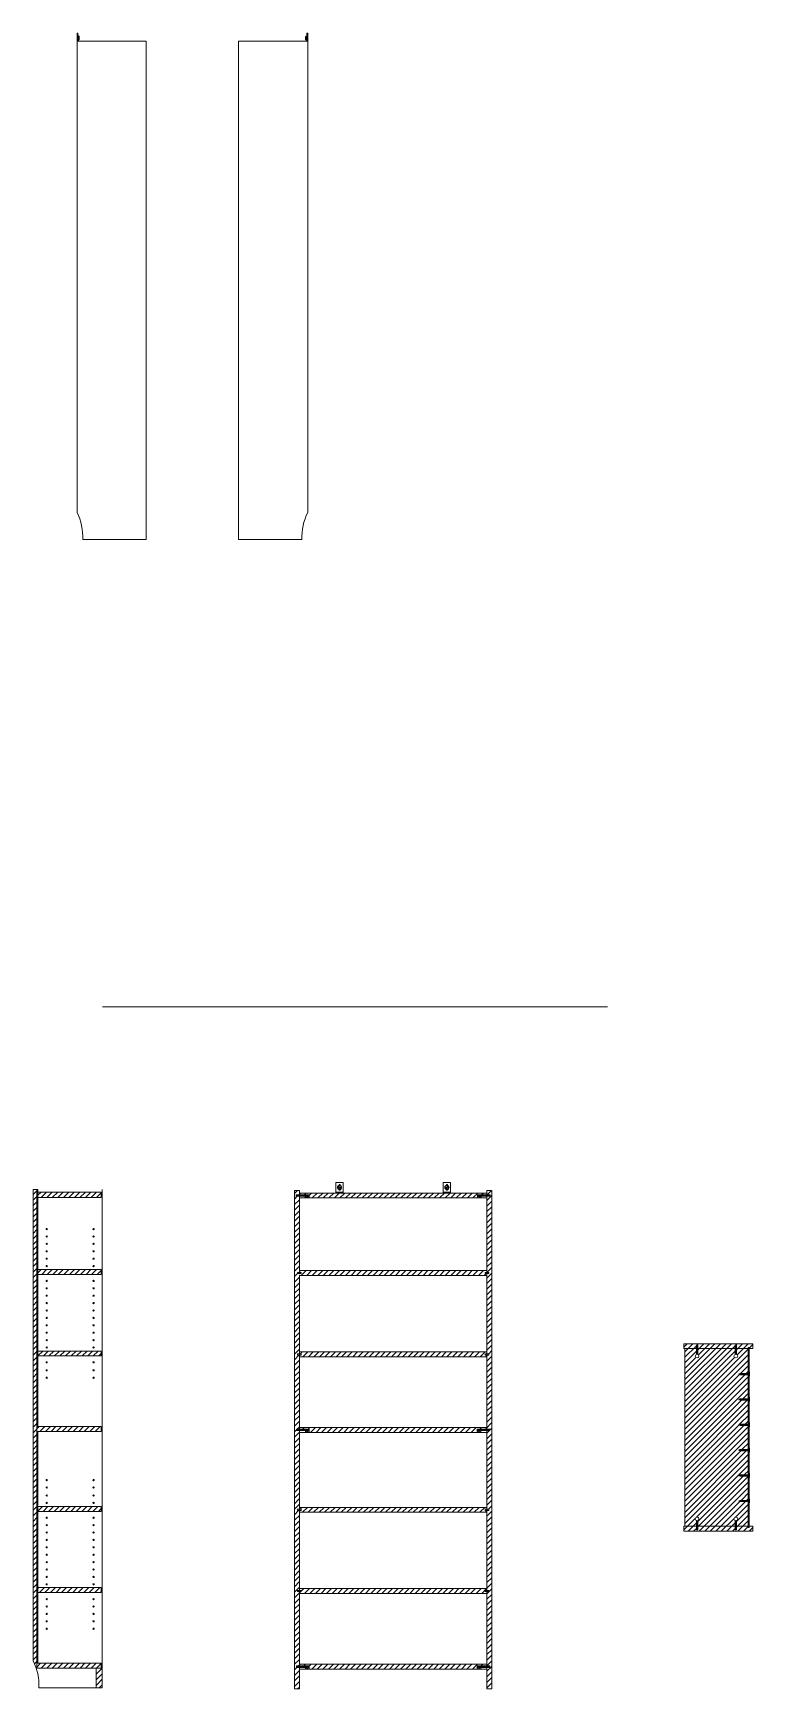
# Model space of a CAD drawing. Header units: millimetres. Extents: x -1154 to 1944, y 268 to 1518.
# Drawn here: x 472 to 764, y 840 to 1511 of the extents above; entities that cross this region are included whole.
import ezdxf

# ---------------------------------------------------------------- set-up
doc = ezdxf.new("R2010")
doc.units = ezdxf.units.MM
doc.header["$LTSCALE"] = 100
doc.linetypes.add('CONTINUA', pattern=[0])
doc.layers.add('A-FURN', color=8, linetype='Continuous', lineweight=18)

msp = doc.modelspace()

# ---------------------------------------------------------------- hatches: boundary and pattern name
at = {"layer": 'A-FURN', "linetype": 'CONTINUA', "ltscale": 0.02}
h = msp.add_hatch(dxfattribs=at)
h.set_pattern_fill('ANSI31', scale=0.5)
h.set_pattern_definition([(45, (94.1324, -141.6382), (-1.122532, 1.122532), [])])
h.paths.add_polyline_path([(473.72, 1042.19), (472.22, 1042.19), (472.22, 851.19, -0.034793), (473.44, 848.19), (473.72, 848.19)])
h = msp.add_hatch(dxfattribs=at)
h.set_pattern_fill('ANSI31', scale=0.5)
h.set_pattern_definition([(45, (499.3534, 845.0958), (-1.122532, 1.122532), [])])
h.paths.add_polyline_path([(499.82, 946.19), (473.72, 946.19), (473.72, 944.19), (499.82, 944.19)])
h.paths.add_polyline_path([(499.82, 976.77), (474.12, 976.77), (474.12, 974.77), (499.82, 974.77)])
h.paths.add_polyline_path([(499.82, 1009.77), (474.12, 1009.77), (474.12, 1007.77), (499.82, 1007.77)])
h.paths.add_polyline_path([(499.82, 1041.19), (474.12, 1041.19), (474.12, 1038.99), (499.82, 1038.99)])
h.paths.add_polyline_path([(499.82, 913.77), (474.12, 913.77), (474.12, 911.77), (499.82, 911.77)])
h.paths.add_polyline_path([(499.82, 880.88), (474.12, 880.88), (474.12, 878.88), (499.82, 878.88)])
h.paths.add_polyline_path([(499.82, 850.19), (473.72, 850.19), (473.72, 848.19), (499.82, 848.19)])
h = msp.add_hatch(dxfattribs=at)
h.set_pattern_fill('ANSI31', scale=0.5)
h.paths.add_polyline_path([(580.11, 1007.38), (656.11, 1007.38), (656.11, 1008.03), (656.06, 1008.03), (655.36, 1008.13), (655.36, 1008.63), (656.06, 1008.63), (656.06, 1008.73), (656.06, 1009.38), (580.11, 1009.38), (580.11, 1039.5), (578.8, 1039.5), (578.8, 1040.1), (580.11, 1040.1), (580.11, 1040.8), (580.11, 1041.8), (578.11, 1041.8), (578.11, 839.8), (580.11, 839.8), (580.11, 848.44), (580.09, 848.5), (578.9, 848.5), (578.9, 849.1), (580.11, 849.1), (580.11, 879.14), (580.06, 879.14), (579.36, 879.25), (579.36, 879.74), (580.06, 879.74), (580.06, 879.84), (580.11, 912.03), (580.06, 912.03), (579.36, 912.14), (579.36, 912.63), (580.06, 912.63), (580.06, 912.73), (580.11, 944.44), (580.09, 944.5), (578.9, 944.5), (578.9, 945.1), (580.11, 945.1), (580.11, 975.03), (580.06, 975.03), (579.36, 975.14), (579.36, 975.63), (580.06, 975.63), (580.06, 975.73)])
h.paths.add_polyline_path([(579.36, 1008.63), (580.06, 1008.63), (580.06, 1008.73), (580.16, 1008.73), (580.86, 1008.62), (580.86, 1008.13), (580.16, 1008.13), (580.16, 1008.03), (580.06, 1008.03), (579.36, 1008.13)], flags=16)
h.paths.add_polyline_path([(655.36, 975.63), (656.06, 975.63), (656.06, 975.73), (656.06, 976.38), (580.11, 976.38), (580.11, 975.73), (580.16, 975.73), (580.86, 975.63), (580.86, 975.13), (580.16, 975.13), (580.16, 975.02), (580.11, 975.03), (580.11, 974.38), (656.11, 974.38), (656.11, 975.03), (656.06, 975.03), (655.36, 975.14)], flags=17)
h.paths.add_polyline_path([(656.11, 945.8), (580.11, 945.8), (580.11, 945.1), (582.43, 945.1), (584.11, 945.1), (584.11, 943.8), (652.11, 943.8), (652.11, 945.1), (653.61, 945.1), (656.11, 945.1)], flags=17)
h.paths.add_polyline_path([(656.11, 849.8), (580.11, 849.8), (580.11, 849.1), (580.21, 849.1), (582.43, 849.1), (584.11, 849.1), (584.11, 847.8), (652.11, 847.8), (652.11, 849.1), (653.61, 849.1), (656.11, 849.1)], flags=17)
h.paths.add_polyline_path([(655.36, 879.74), (656.06, 879.74), (656.06, 879.84), (656.06, 880.49), (580.11, 880.49), (580.11, 879.84), (580.16, 879.84), (580.86, 879.73), (580.86, 879.24), (580.16, 879.24), (580.16, 879.13), (580.11, 879.13), (580.11, 878.49), (656.11, 878.49), (656.11, 879.14), (656.06, 879.14), (655.36, 879.25)], flags=17)
h.paths.add_polyline_path([(655.36, 912.63), (656.06, 912.63), (656.06, 912.73), (656.06, 913.38), (580.11, 913.38), (580.11, 912.73), (580.16, 912.73), (580.86, 912.62), (580.86, 912.13), (580.16, 912.13), (580.16, 912.01), (580.11, 912.02), (580.11, 911.38), (656.11, 911.38), (656.11, 912.03), (656.06, 912.03), (655.36, 912.14)], flags=17)
h.paths.add_polyline_path([(652.21, 1040.1), (653.71, 1040.1), (653.71, 1040), (653.89, 1040), (653.89, 1040.1), (656.11, 1040.1), (656.11, 1040.8), (580.11, 1040.8), (580.11, 1040.1), (582.33, 1040.1), (582.33, 1040), (582.51, 1040), (582.51, 1040.1), (584.01, 1040.1), (584.01, 1038.8), (652.21, 1038.8)])
h.paths.add_polyline_path([(658.11, 1041.8), (656.11, 1041.8), (656.11, 1040.1), (657.42, 1040.1), (657.42, 1039.5), (656.11, 1039.5), (656.11, 1008.73), (656.16, 1008.73), (656.86, 1008.62), (656.86, 1008.13), (656.16, 1008.13), (656.16, 1008.01), (656.11, 1008.02), (656.11, 1007.38), (656.11, 975.73), (656.16, 975.73), (656.86, 975.63), (656.86, 975.13), (656.16, 975.13), (656.16, 975.02), (656.11, 975.03), (656.11, 974.38), (656.11, 945.1), (657.32, 945.1), (657.32, 944.5), (656.11, 944.5), (656.11, 912.73), (656.16, 912.73), (656.86, 912.62), (656.86, 912.13), (656.16, 912.13), (656.16, 912.01), (656.11, 912.02), (656.11, 911.38), (656.11, 879.84), (656.16, 879.84), (656.86, 879.73), (656.86, 879.24), (656.16, 879.24), (656.16, 879.13), (656.11, 879.13), (656.11, 878.49), (656.11, 849.1), (657.32, 849.1), (657.32, 848.5), (656.11, 848.5), (656.11, 839.8), (658.11, 839.8), (658.11, 849.8)])
h = msp.add_hatch(dxfattribs=at)
h.set_pattern_fill('ANSI31', scale=0.5)
h.paths.add_polyline_path([(761.95, 926.13), (758.72, 926.13), (758.18, 926.32), (758.72, 926.51), (761.95, 926.51), (761.95, 936.41), (758.72, 936.41), (758.18, 936.6), (758.72, 936.79), (761.95, 936.79), (761.95, 946.69), (758.72, 946.69), (758.18, 946.88), (758.72, 947.07), (761.95, 947.07), (761.95, 956.97), (758.72, 956.97), (758.18, 957.16), (758.72, 957.35), (761.95, 957.35), (761.95, 967.25), (758.72, 967.25), (758.18, 967.44), (758.72, 967.63), (761.95, 967.63), (761.95, 977.72), (757.25, 977.72), (757.25, 975.65), (757.15, 975.44, -0.337188), (757.7, 974.72, -1), (756.2, 974.72, -0.337188), (756.75, 975.44), (756.75, 975.65), (756.65, 975.65), (756.65, 977.72), (741.55, 977.72), (741.55, 975.65), (741.45, 975.65), (741.45, 975.44, -0.337188), (742, 974.72, -1), (740.5, 974.72, -0.337188), (741.05, 975.44), (741.05, 975.65), (740.95, 975.65), (740.95, 977.72), (736.25, 977.72), (736.25, 905.72), (740.95, 905.72), (740.95, 907.79), (741.05, 907.79), (741.05, 908, -0.337188), (740.5, 908.72, -1), (742, 908.72, -0.337188), (741.45, 908), (741.45, 907.79), (741.55, 907.79), (741.55, 905.72), (756.65, 905.72), (756.65, 907.79), (756.75, 907.79), (756.75, 908, -0.337188), (756.2, 908.72, -1), (757.7, 908.72, -0.337188), (757.15, 908), (757.15, 907.79), (757.25, 907.79), (757.25, 905.72), (761.95, 905.72), (761.95, 915.85), (758.72, 915.85), (758.18, 916.04), (758.72, 916.23), (761.95, 916.23)])
h.paths.add_polyline_path([(756.65, 905.47), (756.65, 905.72), (741.55, 905.72), (741.55, 905.47), (741.55, 904.26), (740.95, 904.26), (740.95, 905.47), (740.95, 905.72), (736.25, 905.72), (735.85, 905.72), (735.85, 903.72), (763.85, 903.72), (763.85, 905.72), (762.35, 905.72), (762.35, 905.22), (761.95, 905.22), (761.95, 905.72), (757.25, 905.72), (757.25, 905.47), (757.25, 904.26), (756.65, 904.26)])
h.paths.add_polyline_path([(762.35, 915.85), (761.95, 915.85), (761.95, 905.72), (761.95, 905.22), (762.35, 905.22), (762.35, 905.72)])
h.paths.add_polyline_path([(762.35, 926.13), (761.95, 926.13), (761.95, 916.23), (762.35, 916.23), (762.34, 916.9), (762.35, 916.9)])
h.paths.add_polyline_path([(762.35, 936.41), (761.95, 936.41), (761.95, 926.51), (762.35, 926.51), (762.34, 927.18), (762.35, 927.18)])
h.paths.add_polyline_path([(762.35, 946.69), (761.95, 946.69), (761.95, 936.79), (762.35, 936.79), (762.34, 937.46), (762.35, 937.46)])
h.paths.add_polyline_path([(762.35, 956.97), (761.95, 956.97), (761.95, 947.07), (762.35, 947.07), (762.34, 947.74), (762.35, 947.74)])
h.paths.add_polyline_path([(763.85, 979.72), (735.85, 979.72), (735.85, 977.72), (740.95, 977.72), (740.95, 977.97), (740.95, 979.18), (741.55, 979.18), (741.55, 977.97), (741.55, 977.72), (756.65, 977.72), (756.65, 977.97), (756.65, 979.18), (757.25, 979.18), (757.25, 977.97), (757.25, 977.72), (761.95, 977.72), (761.95, 978.22), (762.35, 978.22), (762.35, 977.72), (763.85, 977.72)])
h.paths.add_polyline_path([(762.35, 977.72), (762.35, 978.22), (761.95, 978.22), (761.95, 967.63), (762.35, 967.63), (762.34, 968.3), (762.35, 968.3)])
h.paths.add_polyline_path([(762.35, 967.25), (761.95, 967.25), (761.95, 957.35), (762.35, 957.35), (762.34, 958.02), (762.35, 958.02)])
h = msp.add_hatch(dxfattribs=at)
h.set_pattern_fill('ANSI31', scale=0.5)
h.paths.add_polyline_path([(500.22, 848.19), (499.82, 848.19), (497.72, 848.19), (497.72, 840.19), (500.22, 840.19)])

# ---------------------------------------------------------------- linework, layer by layer
at = {"layer": 'A-FURN', "color": 7, "linetype": 'CONTINUA', "ltscale": 0.02}
for p, q in [((490, 1511.01), (490.3, 1511.01)), ((490, 1511.01), (490, 1507.91)), ((490.3, 1511.01), (490.3, 1508.01)), ((583.47, 1511.01), (583.17, 1511.01)), ((583.17, 1511.01), (583.17, 1508.01)), ((583.47, 1511.01), (583.47, 1507.91)), ((490.3, 1509.76), (490.45, 1509.76)), ((490.3, 1508.26), (490.45, 1508.26)), ((490.45, 1509.76), (490.45, 1508.26)), ((490.87, 1509.54), (490.87, 1508.48)), ((582.6, 1509.54), (582.6, 1508.48)), ((583.17, 1509.76), (583.02, 1509.76)), ((583.02, 1509.76), (583.02, 1508.26)), ((583.17, 1508.26), (583.02, 1508.26)), ((594.86, 1041.1), (594.86, 1045.1)), ((594.86, 1045.1), (597.86, 1045.1)), ((594.86, 1040.8), (594.86, 1041.1)), ((594.86, 1041.1), (597.86, 1041.1)), ((594.86, 1040.8), (597.86, 1040.8)), ((596.06, 1043.92), (596.06, 1044.03)), ((596.06, 1042.18), (596.06, 1042.29)), ((596.66, 1043.92), (596.66, 1044.03)), ((596.66, 1042.18), (596.66, 1042.29)), ((597.86, 1040.8), (597.86, 1045.1)), ((638.36, 1040.8), (638.36, 1045.1)), ((641.36, 1045.1), (638.36, 1045.1)), ((641.36, 1041.1), (638.36, 1041.1)), ((641.36, 1040.8), (638.36, 1040.8)), ((639.56, 1043.92), (639.56, 1044.03)), ((639.56, 1042.18), (639.56, 1042.29)), ((640.16, 1043.92), (640.16, 1044.03)), ((640.16, 1042.18), (640.16, 1042.29)), ((641.36, 1041.1), (641.36, 1045.1)), ((641.36, 1040.8), (641.36, 1041.1)), ((580.01, 1040.1), (578.8, 1040.1)), ((578.8, 1040.1), (578.8, 1039.5)), ((580.01, 1039.5), (578.8, 1039.5)), ((578.86, 1039.66), (578.99, 1039.66)), ((580.01, 1040.05), (578.87, 1040.05)), ((580.01, 1039.55), (579.03, 1039.55)), ((580.01, 1039.5), (580.01, 1040.1)), ((582.33, 1040.1), (580.01, 1040.1)), ((580.01, 1040.1), (580.01, 1039.5)), ((582.33, 1039.5), (580.01, 1039.5)), ((580.11, 1039.5), (580.11, 1040.1)), ((582.31, 1040.05), (580.11, 1040.05)), ((582.31, 1039.55), (580.11, 1039.55)), ((582.33, 1040), (582.51, 1040)), ((582.33, 1039.6), (582.51, 1039.6)), ((653.89, 1040), (653.71, 1040)), ((653.89, 1039.6), (653.71, 1039.6)), ((653.89, 1040.1), (656.21, 1040.1)), ((653.89, 1039.5), (656.21, 1039.5)), ((653.91, 1040.05), (656.11, 1040.05)), ((653.91, 1039.55), (656.11, 1039.55)), ((656.11, 1039.5), (656.11, 1040.1)), ((656.21, 1039.5), (656.21, 1040.1)), ((656.21, 1040.1), (656.21, 1039.5)), ((656.21, 1040.1), (657.42, 1040.1)), ((656.21, 1040.05), (657.35, 1040.05)), ((656.21, 1039.55), (657.19, 1039.55)), ((656.21, 1039.5), (657.42, 1039.5)), ((657.35, 1039.66), (657.22, 1039.66)), ((657.42, 1040.1), (657.42, 1039.5)), ((740.95, 977.97), (740.95, 979.18)), ((741.55, 979.18), (740.95, 979.18)), ((740.95, 977.97), (741.55, 977.97)), ((740.95, 975.65), (740.95, 977.97)), ((741.55, 977.97), (740.95, 977.97)), ((740.95, 977.87), (741.55, 977.87)), ((741, 977.97), (741, 978.95)), ((741, 975.67), (741, 977.87)), ((741.05, 975.65), (741.05, 975.44)), ((741.11, 979.11), (741.11, 978.99)), ((741.45, 975.65), (741.45, 975.44)), ((741.5, 977.97), (741.5, 979.11)), ((741.5, 975.67), (741.5, 977.87)), ((741.55, 977.97), (741.55, 979.18)), ((741.55, 975.65), (741.55, 977.97)), ((756.65, 977.97), (756.65, 979.18)), ((757.25, 979.18), (756.65, 979.18)), ((756.65, 977.97), (757.25, 977.97)), ((756.65, 975.65), (756.65, 977.97)), ((757.25, 977.97), (756.65, 977.97)), ((756.65, 977.87), (757.25, 977.87)), ((756.7, 977.97), (756.7, 978.95)), ((756.7, 975.67), (756.7, 977.87)), ((756.75, 975.65), (756.75, 975.44)), ((756.81, 979.11), (756.81, 978.99)), ((757.15, 975.65), (757.15, 975.44)), ((757.2, 977.97), (757.2, 979.11)), ((757.2, 975.67), (757.2, 977.87)), ((757.25, 977.97), (757.25, 979.18)), ((757.25, 975.65), (757.25, 977.97)), ((762.35, 967.63), (762.35, 967.25)), ((762.35, 957.35), (762.35, 956.97)), ((762.35, 947.07), (762.35, 946.69)), ((580.11, 945.1), (578.9, 945.1)), ((578.9, 945.1), (578.9, 944.5)), ((580.11, 944.5), (578.9, 944.5)), ((578.96, 944.66), (579.09, 944.66)), ((580.11, 945.05), (578.97, 945.05)), ((580.11, 944.55), (579.13, 944.55)), ((580.11, 944.5), (580.11, 945.1)), ((582.43, 945.1), (580.11, 945.1)), ((580.11, 945.1), (580.11, 944.5)), ((582.43, 944.5), (580.11, 944.5)), ((580.21, 945.1), (580.21, 944.5)), ((582.41, 945.05), (580.21, 945.05)), ((582.41, 944.55), (580.21, 944.55)), ((582.43, 945), (582.61, 945)), ((582.43, 944.6), (582.61, 944.6)), ((653.79, 945), (653.61, 945)), ((653.79, 944.6), (653.61, 944.6)), ((653.79, 945.1), (656.11, 945.1)), ((653.79, 944.5), (656.11, 944.5)), ((653.81, 945.05), (656.01, 945.05)), ((653.81, 944.55), (656.01, 944.55)), ((656.01, 945.1), (656.01, 944.5)), ((656.11, 944.5), (656.11, 945.1)), ((656.11, 945.1), (656.11, 944.5)), ((656.11, 945.1), (657.32, 945.1)), ((656.11, 945.05), (657.25, 945.05)), ((656.11, 944.55), (657.09, 944.55)), ((656.11, 944.5), (657.32, 944.5)), ((657.25, 944.66), (657.12, 944.66)), ((657.32, 945.1), (657.32, 944.5)), ((762.35, 936.79), (762.35, 936.41)), ((762.35, 926.51), (762.35, 926.13)), ((762.35, 916.23), (762.35, 915.85)), ((740.95, 907.79), (740.95, 905.47)), ((741, 907.77), (741, 905.57)), ((741.05, 907.79), (741.05, 908)), ((741.45, 907.79), (741.45, 908)), ((741.5, 907.77), (741.5, 905.57)), ((741.55, 907.79), (741.55, 905.47)), ((756.65, 907.79), (756.65, 905.47)), ((756.7, 907.77), (756.7, 905.57)), ((756.75, 907.79), (756.75, 908)), ((757.15, 907.79), (757.15, 908)), ((757.2, 907.77), (757.2, 905.57)), ((757.25, 907.79), (757.25, 905.47)), ((740.95, 905.57), (741.55, 905.57)), ((740.95, 905.47), (741.55, 905.47)), ((741.55, 905.47), (740.95, 905.47)), ((740.95, 905.47), (740.95, 904.26)), ((741.55, 904.26), (740.95, 904.26)), ((741, 905.47), (741, 904.48)), ((741.11, 904.32), (741.11, 904.45)), ((741.5, 905.47), (741.5, 904.33)), ((741.55, 905.47), (741.55, 904.26)), ((756.65, 905.57), (757.25, 905.57)), ((756.65, 905.47), (757.25, 905.47)), ((757.25, 905.47), (756.65, 905.47)), ((756.65, 905.47), (756.65, 904.26)), ((757.25, 904.26), (756.65, 904.26)), ((756.7, 905.47), (756.7, 904.48)), ((756.81, 904.32), (756.81, 904.45)), ((757.2, 905.47), (757.2, 904.33)), ((757.25, 905.47), (757.25, 904.26)), ((580.11, 849.1), (578.9, 849.1)), ((578.9, 849.1), (578.9, 848.5)), ((580.11, 848.5), (578.9, 848.5)), ((578.96, 848.66), (579.09, 848.66)), ((580.11, 849.05), (578.97, 849.05)), ((580.11, 848.55), (579.13, 848.55)), ((580.11, 848.5), (580.11, 849.1)), ((582.43, 849.1), (580.11, 849.1)), ((580.11, 849.1), (580.11, 848.5)), ((582.43, 848.5), (580.11, 848.5)), ((580.21, 849.1), (580.21, 848.5)), ((582.41, 849.05), (580.21, 849.05)), ((582.41, 848.55), (580.21, 848.55)), ((582.43, 849), (582.61, 849)), ((582.43, 848.6), (582.61, 848.6)), ((653.79, 849), (653.61, 849)), ((653.79, 848.6), (653.61, 848.6)), ((653.79, 849.1), (656.11, 849.1)), ((653.79, 848.5), (656.11, 848.5)), ((653.81, 849.05), (656.01, 849.05)), ((653.81, 848.55), (656.01, 848.55)), ((656.01, 849.1), (656.01, 848.5)), ((656.11, 848.5), (656.11, 849.1)), ((656.11, 849.1), (656.11, 848.5)), ((656.11, 849.1), (657.32, 849.1)), ((656.11, 849.05), (657.25, 849.05)), ((656.11, 848.55), (657.09, 848.55)), ((656.11, 848.5), (657.32, 848.5)), ((657.25, 848.66), (657.12, 848.66)), ((657.32, 849.1), (657.32, 848.5))]:
    msp.add_line(p, q, dxfattribs=at)
at = {"layer": 'A-FURN', "color": 7, "linetype": 'CONTINUA', "ltscale": 0.1}
for p, q in [((490, 1507.71), (518, 1507.71)), ((490, 1507.71), (490, 1316.71)), ((518, 1507.71), (518, 1305.71)), ((583.47, 1507.71), (555.47, 1507.71)), ((555.47, 1507.71), (555.47, 1305.71)), ((583.47, 1507.71), (583.47, 1316.71)), ((492.38, 1305.71), (518, 1305.71)), ((555.47, 1305.71), (581.1, 1305.71)), ((500.22, 1042.19), (500.22, 848.19)), ((584.01, 1040.1), (582.51, 1040.1)), ((582.51, 1040.1), (582.51, 1038.8)), ((583.41, 1040), (582.51, 1040)), ((583.41, 1039.6), (582.51, 1039.6)), ((583.21, 1039.45), (582.51, 1039.45)), ((583.23, 1038.9), (582.51, 1038.9)), ((584.01, 1038.8), (582.51, 1038.8)), ((583.81, 1038.8), (582.51, 1038.8)), ((582.56, 1039.43), (582.56, 1038.9)), ((583.16, 1039.43), (582.56, 1039.43)), ((582.91, 1039.45), (582.91, 1039.45)), ((583.18, 1039.41), (583.18, 1038.9)), ((583.23, 1039.43), (583.23, 1038.9)), ((583.28, 1039.43), (583.28, 1038.9)), ((584.01, 1038.9), (583.28, 1038.9)), ((583.3, 1039.45), (584.01, 1039.45)), ((583.33, 1039.41), (583.33, 1038.9)), ((583.35, 1039.43), (583.96, 1039.43)), ((583.61, 1039.7), (583.61, 1039.7)), ((583.96, 1038.9), (583.96, 1039.43)), ((584.01, 1038.8), (584.01, 1040.1)), ((652.21, 1038.8), (652.21, 1040.1)), ((652.21, 1040.1), (653.71, 1040.1)), ((652.91, 1039.45), (652.21, 1039.45)), ((652.21, 1038.9), (652.93, 1038.9)), ((652.21, 1038.8), (653.71, 1038.8)), ((652.26, 1038.9), (652.26, 1039.43)), ((652.86, 1039.43), (652.26, 1039.43)), ((652.41, 1038.8), (653.71, 1038.8)), ((652.61, 1039.7), (652.61, 1039.7)), ((652.81, 1040), (653.71, 1040)), ((652.81, 1039.6), (653.71, 1039.6)), ((652.88, 1039.41), (652.88, 1038.9)), ((652.93, 1039.43), (652.93, 1038.9)), ((652.98, 1039.43), (652.98, 1038.9)), ((652.98, 1038.9), (653.71, 1038.9)), ((653, 1039.45), (653.71, 1039.45)), ((653.03, 1039.41), (653.03, 1038.9)), ((653.05, 1039.43), (653.66, 1039.43)), ((653.31, 1039.45), (653.31, 1039.45)), ((653.66, 1039.43), (653.66, 1038.9)), ((653.71, 1040.1), (653.71, 1038.8)), ((579.36, 1008.18), (579.36, 1008.58)), ((580.06, 1008.63), (579.41, 1008.63)), ((579.41, 1008.13), (580.06, 1008.13)), ((580.16, 1008.73), (580.06, 1008.73)), ((580.06, 1008.03), (580.06, 1008.73)), ((580.06, 1008.03), (580.16, 1008.03)), ((580.16, 1008.03), (580.16, 1008.73)), ((580.81, 1008.63), (580.16, 1008.63)), ((580.16, 1008.13), (580.81, 1008.13)), ((580.86, 1008.18), (580.86, 1008.58)), ((655.36, 1008.18), (655.36, 1008.58)), ((656.06, 1008.63), (655.41, 1008.63)), ((655.41, 1008.13), (656.06, 1008.13)), ((656.16, 1008.73), (656.06, 1008.73)), ((656.06, 1008.03), (656.06, 1008.73)), ((656.06, 1008.03), (656.16, 1008.03)), ((656.16, 1008.03), (656.16, 1008.73)), ((656.81, 1008.63), (656.16, 1008.63)), ((656.16, 1008.13), (656.81, 1008.13)), ((656.86, 1008.18), (656.86, 1008.58)), ((579.36, 975.18), (579.36, 975.58)), ((580.06, 975.63), (579.41, 975.63)), ((579.41, 975.13), (580.06, 975.13)), ((580.16, 975.73), (580.06, 975.73)), ((580.06, 975.03), (580.06, 975.73)), ((580.06, 975.03), (580.16, 975.03)), ((580.16, 975.03), (580.16, 975.73)), ((580.81, 975.63), (580.16, 975.63)), ((580.16, 975.13), (580.81, 975.13)), ((580.86, 975.18), (580.86, 975.58)), ((655.36, 975.18), (655.36, 975.58)), ((656.06, 975.63), (655.41, 975.63)), ((655.41, 975.13), (656.06, 975.13)), ((656.16, 975.73), (656.06, 975.73)), ((656.06, 975.03), (656.06, 975.73)), ((656.06, 975.03), (656.16, 975.03)), ((656.16, 975.03), (656.16, 975.73)), ((656.81, 975.63), (656.16, 975.63)), ((656.16, 975.13), (656.81, 975.13)), ((656.86, 975.18), (656.86, 975.58)), ((499.82, 944.19), (499.82, 946.19)), ((584.11, 945.1), (582.61, 945.1)), ((582.61, 945.1), (582.61, 943.8)), ((583.51, 945), (582.61, 945)), ((583.51, 944.6), (582.61, 944.6)), ((583.31, 944.45), (582.61, 944.45)), ((583.33, 943.9), (582.61, 943.9)), ((584.11, 943.8), (582.61, 943.8)), ((583.91, 943.8), (582.61, 943.8)), ((582.66, 944.43), (582.66, 943.9)), ((583.26, 944.43), (582.66, 944.43)), ((583.01, 944.45), (583.01, 944.45)), ((583.28, 944.41), (583.28, 943.9)), ((583.33, 944.43), (583.33, 943.9)), ((583.38, 944.43), (583.38, 943.9)), ((584.11, 943.9), (583.38, 943.9)), ((583.4, 944.45), (584.11, 944.45)), ((583.43, 944.41), (583.43, 943.9)), ((583.45, 944.43), (584.06, 944.43)), ((583.71, 944.7), (583.71, 944.7)), ((584.06, 943.9), (584.06, 944.43)), ((584.11, 943.8), (584.11, 945.1)), ((652.11, 943.8), (652.11, 945.1)), ((652.11, 945.1), (653.61, 945.1)), ((652.81, 944.45), (652.11, 944.45)), ((652.11, 943.9), (652.83, 943.9)), ((652.11, 943.8), (653.61, 943.8)), ((652.16, 943.9), (652.16, 944.43)), ((652.76, 944.43), (652.16, 944.43)), ((652.31, 943.8), (653.61, 943.8)), ((652.51, 944.7), (652.51, 944.7)), ((652.71, 945), (653.61, 945)), ((652.71, 944.6), (653.61, 944.6)), ((652.78, 944.41), (652.78, 943.9)), ((652.83, 944.43), (652.83, 943.9)), ((652.88, 944.43), (652.88, 943.9)), ((652.88, 943.9), (653.61, 943.9)), ((652.9, 944.45), (653.61, 944.45)), ((652.93, 944.41), (652.93, 943.9)), ((652.95, 944.43), (653.56, 944.43)), ((653.21, 944.45), (653.21, 944.45)), ((653.56, 944.43), (653.56, 943.9)), ((653.61, 945.1), (653.61, 943.8)), ((579.36, 912.18), (579.36, 912.58)), ((580.06, 912.63), (579.41, 912.63)), ((579.41, 912.13), (580.06, 912.13)), ((580.16, 912.73), (580.06, 912.73)), ((580.06, 912.03), (580.06, 912.73)), ((580.06, 912.03), (580.16, 912.03)), ((580.16, 912.03), (580.16, 912.73)), ((580.81, 912.63), (580.16, 912.63)), ((580.16, 912.13), (580.81, 912.13)), ((580.86, 912.18), (580.86, 912.58)), ((655.36, 912.18), (655.36, 912.58)), ((656.06, 912.63), (655.41, 912.63)), ((655.41, 912.13), (656.06, 912.13)), ((656.16, 912.73), (656.06, 912.73)), ((656.06, 912.03), (656.06, 912.73)), ((656.06, 912.03), (656.16, 912.03)), ((656.16, 912.03), (656.16, 912.73)), ((656.81, 912.63), (656.16, 912.63)), ((656.16, 912.13), (656.81, 912.13)), ((656.86, 912.18), (656.86, 912.58)), ((579.36, 879.29), (579.36, 879.69)), ((580.06, 879.74), (579.41, 879.74)), ((580.16, 879.84), (580.06, 879.84)), ((580.06, 879.14), (580.06, 879.84)), ((580.16, 879.14), (580.16, 879.84)), ((580.81, 879.74), (580.16, 879.74)), ((580.86, 879.29), (580.86, 879.69)), ((655.36, 879.29), (655.36, 879.69)), ((656.06, 879.74), (655.41, 879.74)), ((656.16, 879.84), (656.06, 879.84)), ((656.06, 879.14), (656.06, 879.84)), ((656.16, 879.14), (656.16, 879.84)), ((656.81, 879.74), (656.16, 879.74)), ((656.86, 879.29), (656.86, 879.69)), ((474.12, 878.88), (499.82, 878.88)), ((579.41, 879.24), (580.06, 879.24)), ((580.06, 879.14), (580.16, 879.14)), ((580.16, 879.24), (580.81, 879.24)), ((655.41, 879.24), (656.06, 879.24)), ((656.06, 879.14), (656.16, 879.14)), ((656.16, 879.24), (656.81, 879.24)), ((584.11, 849.1), (582.61, 849.1)), ((582.61, 849.1), (582.61, 847.8)), ((583.51, 849), (582.61, 849)), ((583.51, 848.6), (582.61, 848.6)), ((583.31, 848.45), (582.61, 848.45)), ((583.33, 847.9), (582.61, 847.9)), ((584.11, 847.8), (582.61, 847.8)), ((583.91, 847.8), (582.61, 847.8)), ((582.66, 848.43), (582.66, 847.9)), ((583.26, 848.43), (582.66, 848.43)), ((583.01, 848.45), (583.01, 848.45)), ((583.28, 848.41), (583.28, 847.9)), ((583.33, 848.43), (583.33, 847.9)), ((583.38, 848.43), (583.38, 847.9)), ((584.11, 847.9), (583.38, 847.9)), ((583.4, 848.45), (584.11, 848.45)), ((583.43, 848.41), (583.43, 847.9)), ((583.45, 848.43), (584.06, 848.43)), ((583.71, 848.7), (583.71, 848.7)), ((584.06, 847.9), (584.06, 848.43)), ((584.11, 847.8), (584.11, 849.1)), ((652.11, 847.8), (652.11, 849.1)), ((652.11, 849.1), (653.61, 849.1)), ((652.81, 848.45), (652.11, 848.45)), ((652.11, 847.9), (652.83, 847.9)), ((652.11, 847.8), (653.61, 847.8)), ((652.16, 847.9), (652.16, 848.43)), ((652.76, 848.43), (652.16, 848.43)), ((652.31, 847.8), (653.61, 847.8)), ((652.51, 848.7), (652.51, 848.7)), ((652.71, 849), (653.61, 849)), ((652.71, 848.6), (653.61, 848.6)), ((652.78, 848.41), (652.78, 847.9)), ((652.83, 848.43), (652.83, 847.9)), ((652.88, 848.43), (652.88, 847.9)), ((652.88, 847.9), (653.61, 847.9)), ((652.9, 848.45), (653.61, 848.45)), ((652.93, 848.41), (652.93, 847.9)), ((652.95, 848.43), (653.56, 848.43)), ((653.21, 848.45), (653.21, 848.45)), ((653.56, 848.43), (653.56, 847.9)), ((653.61, 849.1), (653.61, 847.8)), ((474.59, 840.19), (497.72, 840.19)), ((580.11, 839.8), (578.11, 839.8)), ((658.11, 839.8), (656.11, 839.8))]:
    msp.add_line(p, q, dxfattribs=at)
at = {"layer": 'A-FURN', "color": 7, "transparency": 33554687}
for p, q in [((490.45, 1509.54), (490.45, 1509.01)), ((490.45, 1508.48), (490.45, 1509.01)), ((583.02, 1509.54), (583.02, 1509.01)), ((583.02, 1508.48), (583.02, 1509.01)), ((595.96, 1043.35), (596.11, 1043.5)), ((595.96, 1043.35), (596.61, 1042.7)), ((596.11, 1043.5), (596.76, 1042.85)), ((596.76, 1042.85), (596.61, 1042.7)), ((640.11, 1043.5), (639.45, 1042.85)), ((639.45, 1042.85), (639.61, 1042.7)), ((640.26, 1043.35), (639.61, 1042.7)), ((640.26, 1043.35), (640.11, 1043.5)), ((758.72, 967.63), (758.72, 967.25)), ((762.34, 968.3), (762.35, 967.63)), ((762.34, 968.3), (762.47, 968.3)), ((762.35, 967.25), (762.35, 966.58)), ((762.47, 966.58), (762.35, 966.58)), ((762.47, 968.3), (762.47, 966.58)), ((758.72, 957.35), (758.72, 956.97)), ((762.34, 958.02), (762.35, 957.35)), ((762.34, 958.02), (762.47, 958.02)), ((762.35, 956.97), (762.35, 956.3)), ((762.47, 956.3), (762.35, 956.3)), ((762.47, 958.02), (762.47, 956.3)), ((758.72, 947.07), (758.72, 946.69)), ((762.34, 947.74), (762.35, 947.07)), ((762.34, 947.74), (762.47, 947.74)), ((762.35, 946.69), (762.35, 946.02)), ((762.47, 947.74), (762.47, 946.02)), ((762.47, 946.02), (762.35, 946.02)), ((758.72, 936.79), (758.72, 936.41)), ((762.34, 937.46), (762.35, 936.79)), ((762.34, 937.46), (762.47, 937.46)), ((762.35, 936.41), (762.35, 935.74)), ((762.47, 935.74), (762.35, 935.74)), ((762.47, 937.46), (762.47, 935.74)), ((758.72, 926.51), (758.72, 926.13)), ((762.34, 927.18), (762.35, 926.51)), ((762.34, 927.18), (762.47, 927.18)), ((762.47, 927.18), (762.47, 925.46)), ((762.35, 926.13), (762.35, 925.46)), ((762.47, 925.46), (762.35, 925.46)), ((758.72, 916.23), (758.72, 915.85)), ((762.34, 916.9), (762.35, 916.23)), ((762.34, 916.9), (762.47, 916.9)), ((762.35, 915.85), (762.35, 915.18)), ((762.47, 915.18), (762.35, 915.18)), ((762.47, 916.9), (762.47, 915.18))]:
    msp.add_line(p, q, dxfattribs=at)
at = {"layer": 'A-FURN', "color": 7, "lineweight": 25, "transparency": 33554687}
for p, q in [((490.67, 1509.74), (490.65, 1509.74)), ((490.65, 1508.28), (490.67, 1508.28)), ((582.8, 1509.74), (582.82, 1509.74)), ((582.82, 1508.28), (582.8, 1508.28)), ((758.72, 967.25), (762.35, 967.25)), ((758.72, 956.97), (762.35, 956.97)), ((758.72, 946.69), (762.35, 946.69)), ((758.72, 936.41), (762.35, 936.41)), ((758.72, 926.13), (762.35, 926.13)), ((758.72, 915.85), (762.35, 915.85))]:
    msp.add_line(p, q, dxfattribs=at)
at = {"layer": 'A-FURN', "linetype": 'CONTINUA', "ltscale": 0.02}
for p, q in [((705, 1116.28), (500.31, 1116.28)), ((656.11, 976.38), (656.11, 982.63))]:
    msp.add_line(p, q, dxfattribs=at)
at = {"layer": 'A-FURN', "color": 4, "linetype": 'CONTINUA', "ltscale": 0.1}
for p, q in [((472.22, 1042.19), (474.12, 1042.19)), ((472.22, 1042.19), (472.22, 851.19)), ((473.72, 1042.19), (473.72, 848.19)), ((474.12, 1042.19), (474.12, 1038.99)), ((474.12, 1041.19), (499.82, 1041.19)), ((499.82, 1041.19), (499.82, 1038.99)), ((578.11, 1041.8), (578.11, 839.8)), ((580.11, 1041.8), (578.11, 1041.8)), ((580.11, 1040.8), (656.11, 1040.8)), ((656.11, 1041.8), (656.11, 1040.1)), ((658.11, 1041.8), (656.11, 1041.8)), ((658.11, 1041.8), (658.11, 849.8)), ((474.12, 1038.99), (474.12, 946.19)), ((474.12, 1038.99), (499.82, 1038.99)), ((580.11, 1038.8), (656.11, 1038.8)), ((656.11, 1039.5), (656.11, 1008.73)), ((474.12, 1009.77), (499.82, 1009.77)), ((474.12, 1007.77), (499.82, 1007.77)), ((499.82, 1007.77), (499.82, 1009.77)), ((656.11, 1009.38), (580.11, 1009.38)), ((656.11, 1007.38), (580.11, 1007.38)), ((580.11, 1007.38), (580.11, 975.73)), ((656.11, 1008.03), (656.11, 975.73)), ((474.12, 976.77), (499.82, 976.77)), ((474.12, 974.77), (499.82, 974.77)), ((499.82, 974.77), (499.82, 976.77)), ((656.11, 976.38), (580.11, 976.38)), ((580.11, 975.03), (580.11, 945.05)), ((656.11, 974.38), (580.11, 974.38)), ((656.11, 975.03), (656.11, 945.1)), ((735.85, 979.72), (763.85, 979.72)), ((735.85, 977.72), (740.95, 977.72)), ((741.55, 977.72), (756.65, 977.72)), ((757.25, 977.72), (761.95, 977.72)), ((762.35, 977.72), (763.85, 977.72)), ((499.82, 946.19), (473.72, 946.19)), ((499.82, 944.19), (473.72, 944.19)), ((474.12, 944.19), (474.12, 850.19)), ((656.11, 945.8), (580.11, 945.8)), ((580.11, 944.5), (580.11, 912.73)), ((656.11, 943.8), (580.11, 943.8)), ((656.11, 944.5), (656.11, 912.73)), ((474.12, 913.77), (499.82, 913.77)), ((499.82, 911.77), (499.82, 913.77)), ((656.11, 913.38), (580.11, 913.38)), ((474.12, 911.77), (499.82, 911.77)), ((580.11, 912.03), (580.11, 879.84)), ((656.11, 911.38), (580.11, 911.38)), ((656.11, 912.03), (656.11, 879.84)), ((735.85, 905.72), (735.85, 903.72)), ((735.85, 905.72), (740.95, 905.72)), ((735.85, 903.72), (763.85, 903.72)), ((741.55, 905.72), (756.65, 905.72)), ((757.25, 905.72), (761.95, 905.72)), ((762.35, 905.72), (763.85, 905.72)), ((474.12, 880.88), (499.82, 880.88)), ((499.82, 878.88), (499.82, 880.88)), ((656.11, 880.49), (580.11, 880.49)), ((474.12, 878.88), (499.82, 878.88)), ((580.11, 879.14), (580.11, 849.1)), ((656.11, 878.49), (580.11, 878.49)), ((656.11, 879.14), (656.11, 849.1)), ((473.72, 850.19), (499.82, 850.19)), ((473.72, 848.19), (500.22, 848.19)), ((497.72, 840.19), (497.72, 848.19)), ((499.82, 848.19), (499.82, 850.19)), ((656.11, 849.8), (580.11, 849.8)), ((580.11, 848.5), (580.11, 839.8)), ((656.11, 847.8), (580.11, 847.8)), ((656.11, 848.5), (656.11, 839.8)), ((658.11, 849.8), (658.11, 839.8))]:
    msp.add_line(p, q, dxfattribs=at)
at = {"layer": 'A-FURN', "color": 4, "linetype": 'CONTINUA', "ltscale": 0.02}
for p, q in [((580.11, 1040.8), (580.11, 1041.8)), ((580.11, 1041.8), (580.11, 1041.8)), ((580.11, 1040.1), (580.11, 1040.8)), ((580.11, 1009.38), (580.11, 1039.5)), ((735.85, 979.72), (735.85, 977.72)), ((736.25, 977.72), (736.25, 905.72)), ((761.95, 978.22), (761.95, 967.63)), ((761.95, 978.22), (762.35, 978.22)), ((762.35, 978.22), (762.35, 905.22)), ((762.35, 977.72), (762.35, 967.44)), ((763.85, 979.72), (763.85, 977.72)), ((761.95, 967.25), (761.95, 957.35)), ((762.35, 967.44), (762.35, 957.16)), ((761.95, 956.97), (761.95, 947.07)), ((762.35, 957.16), (762.35, 946.88)), ((761.95, 946.69), (761.95, 936.79)), ((762.35, 946.88), (762.35, 936.6)), ((761.95, 936.41), (761.95, 926.51)), ((762.35, 936.6), (762.35, 926.32)), ((762.35, 926.32), (762.35, 916.04)), ((761.95, 926.13), (761.95, 916.23)), ((761.95, 915.85), (761.95, 905.22)), ((761.95, 905.22), (762.35, 905.22)), ((763.85, 905.72), (763.85, 903.72)), ((500.22, 848.19), (500.22, 840.19)), ((497.72, 840.19), (500.22, 840.19)), ((578.11, 839.8), (580.11, 839.8)), ((656.11, 839.8), (658.11, 839.8))]:
    msp.add_line(p, q, dxfattribs=at)
at = {"layer": 'A-FURN', "color": 7}
for p, q in [((579.03, 1039.55), (578.87, 1040.05)), ((579.18, 1039.55), (579.03, 1040.05)), ((579.34, 1039.55), (579.18, 1040.05)), ((579.5, 1039.55), (579.34, 1040.05)), ((579.66, 1039.55), (579.5, 1040.05)), ((579.81, 1039.55), (579.65, 1040.05)), ((579.97, 1039.55), (579.81, 1040.05)), ((582.31, 1039.98), (580.11, 1039.98)), ((580.11, 1039.94), (582.31, 1039.94)), ((582.31, 1039.83), (580.11, 1039.83)), ((580.11, 1039.8), (582.31, 1039.8)), ((582.31, 1039.69), (580.11, 1039.69)), ((580.11, 1039.65), (582.31, 1039.65)), ((582.31, 1040.1), (582.31, 1039.98)), ((582.31, 1039.94), (582.31, 1039.83)), ((582.31, 1039.8), (582.31, 1039.69)), ((582.31, 1039.65), (582.31, 1039.5)), ((582.33, 1040.1), (582.33, 1039.5)), ((653.89, 1040.1), (653.89, 1039.5)), ((653.91, 1040.1), (653.91, 1039.98)), ((653.91, 1039.98), (656.11, 1039.98)), ((653.91, 1039.94), (653.91, 1039.83)), ((656.11, 1039.94), (653.91, 1039.94)), ((653.91, 1039.83), (656.11, 1039.83)), ((653.91, 1039.8), (653.91, 1039.69)), ((656.11, 1039.8), (653.91, 1039.8)), ((653.91, 1039.69), (656.11, 1039.69)), ((653.91, 1039.65), (653.91, 1039.5)), ((656.11, 1039.65), (653.91, 1039.65)), ((656.25, 1039.55), (656.4, 1040.05)), ((656.4, 1039.55), (656.56, 1040.05)), ((656.56, 1039.55), (656.72, 1040.05)), ((656.72, 1039.55), (656.88, 1040.05)), ((656.87, 1039.55), (657.03, 1040.05)), ((657.03, 1039.55), (657.19, 1040.05)), ((657.19, 1039.55), (657.35, 1040.05)), ((741.09, 975.67), (740.95, 975.67)), ((741.55, 975.65), (740.95, 975.65)), ((741, 978.95), (741.5, 979.11)), ((741, 978.79), (741.5, 978.95)), ((741, 978.64), (741.5, 978.8)), ((741, 978.48), (741.5, 978.64)), ((741, 978.32), (741.5, 978.48)), ((741, 978.17), (741.5, 978.32)), ((741, 978.01), (741.5, 978.17)), ((741.09, 977.87), (741.09, 975.67)), ((741.13, 975.67), (741.13, 977.87)), ((741.24, 975.67), (741.13, 975.67)), ((741.24, 977.87), (741.24, 975.67)), ((741.28, 975.67), (741.28, 977.87)), ((741.39, 975.67), (741.28, 975.67)), ((741.39, 977.87), (741.39, 975.67)), ((741.42, 975.67), (741.42, 977.87)), ((741.55, 975.67), (741.42, 975.67)), ((756.79, 975.67), (756.65, 975.67)), ((757.25, 975.65), (756.65, 975.65)), ((756.7, 978.95), (757.2, 979.11)), ((756.7, 978.79), (757.2, 978.95)), ((756.7, 978.64), (757.2, 978.8)), ((756.7, 978.48), (757.2, 978.64)), ((756.7, 978.32), (757.2, 978.48)), ((756.7, 978.17), (757.2, 978.32)), ((756.7, 978.01), (757.2, 978.17)), ((756.79, 977.87), (756.79, 975.67)), ((756.83, 975.67), (756.83, 977.87)), ((756.94, 975.67), (756.83, 975.67)), ((756.94, 977.87), (756.94, 975.67)), ((756.98, 975.67), (756.98, 977.87)), ((757.09, 975.67), (756.98, 975.67)), ((757.09, 977.87), (757.09, 975.67)), ((757.12, 975.67), (757.12, 977.87)), ((757.25, 975.67), (757.12, 975.67)), ((579.13, 944.55), (578.97, 945.05)), ((579.28, 944.55), (579.13, 945.05)), ((579.44, 944.55), (579.28, 945.05)), ((579.6, 944.55), (579.44, 945.05)), ((579.76, 944.55), (579.6, 945.05)), ((579.91, 944.55), (579.75, 945.05)), ((580.07, 944.55), (579.91, 945.05)), ((582.41, 944.98), (580.21, 944.98)), ((580.21, 944.94), (582.41, 944.94)), ((582.41, 944.83), (580.21, 944.83)), ((580.21, 944.8), (582.41, 944.8)), ((582.41, 944.69), (580.21, 944.69)), ((580.21, 944.65), (582.41, 944.65)), ((582.41, 945.1), (582.41, 944.98)), ((582.41, 944.94), (582.41, 944.83)), ((582.41, 944.8), (582.41, 944.69)), ((582.41, 944.65), (582.41, 944.5)), ((582.43, 945.1), (582.43, 944.5)), ((653.79, 945.1), (653.79, 944.5)), ((653.81, 945.1), (653.81, 944.98)), ((653.81, 944.98), (656.01, 944.98)), ((653.81, 944.94), (653.81, 944.83)), ((656.01, 944.94), (653.81, 944.94)), ((653.81, 944.83), (656.01, 944.83)), ((653.81, 944.8), (653.81, 944.69)), ((656.01, 944.8), (653.81, 944.8)), ((653.81, 944.69), (656.01, 944.69)), ((653.81, 944.65), (653.81, 944.5)), ((656.01, 944.65), (653.81, 944.65)), ((656.15, 944.55), (656.3, 945.05)), ((656.3, 944.55), (656.46, 945.05)), ((656.46, 944.55), (656.62, 945.05)), ((656.62, 944.55), (656.78, 945.05)), ((656.77, 944.55), (656.93, 945.05)), ((656.93, 944.55), (657.09, 945.05)), ((657.09, 944.55), (657.25, 945.05)), ((741.55, 907.79), (740.95, 907.79)), ((741.09, 907.77), (740.95, 907.77)), ((741.09, 905.57), (741.09, 907.77)), ((741.24, 907.77), (741.13, 907.77)), ((741.13, 907.77), (741.13, 905.57)), ((741.24, 905.57), (741.24, 907.77)), ((741.39, 907.77), (741.28, 907.77)), ((741.28, 907.77), (741.28, 905.57)), ((741.39, 905.57), (741.39, 907.77)), ((741.55, 907.77), (741.42, 907.77)), ((741.42, 907.77), (741.42, 905.57)), ((757.25, 907.79), (756.65, 907.79)), ((756.79, 907.77), (756.65, 907.77)), ((756.79, 905.57), (756.79, 907.77)), ((756.94, 907.77), (756.83, 907.77)), ((756.83, 907.77), (756.83, 905.57)), ((756.94, 905.57), (756.94, 907.77)), ((757.09, 907.77), (756.98, 907.77)), ((756.98, 907.77), (756.98, 905.57)), ((757.09, 905.57), (757.09, 907.77)), ((757.25, 907.77), (757.12, 907.77)), ((757.12, 907.77), (757.12, 905.57)), ((741, 905.43), (741.5, 905.27)), ((741, 905.27), (741.5, 905.11)), ((741, 905.11), (741.5, 904.96)), ((741, 904.96), (741.5, 904.8)), ((741, 904.8), (741.5, 904.64)), ((741, 904.64), (741.5, 904.48)), ((741, 904.48), (741.5, 904.33)), ((756.7, 905.43), (757.2, 905.27)), ((756.7, 905.27), (757.2, 905.11)), ((756.7, 905.11), (757.2, 904.96)), ((756.7, 904.96), (757.2, 904.8)), ((756.7, 904.8), (757.2, 904.64)), ((756.7, 904.64), (757.2, 904.48)), ((756.7, 904.48), (757.2, 904.33)), ((579.13, 848.55), (578.97, 849.05)), ((579.28, 848.55), (579.13, 849.05)), ((579.44, 848.55), (579.28, 849.05)), ((579.6, 848.55), (579.44, 849.05)), ((579.76, 848.55), (579.6, 849.05)), ((579.91, 848.55), (579.75, 849.05)), ((580.07, 848.55), (579.91, 849.05)), ((582.41, 848.98), (580.21, 848.98)), ((580.21, 848.94), (582.41, 848.94)), ((582.41, 848.83), (580.21, 848.83)), ((580.21, 848.8), (582.41, 848.8)), ((582.41, 848.69), (580.21, 848.69)), ((580.21, 848.65), (582.41, 848.65)), ((582.41, 849.1), (582.41, 848.98)), ((582.41, 848.94), (582.41, 848.83)), ((582.41, 848.8), (582.41, 848.69)), ((582.41, 848.65), (582.41, 848.5)), ((582.43, 849.1), (582.43, 848.5)), ((653.79, 849.1), (653.79, 848.5)), ((653.81, 849.1), (653.81, 848.98)), ((653.81, 848.98), (656.01, 848.98)), ((653.81, 848.94), (653.81, 848.83)), ((656.01, 848.94), (653.81, 848.94)), ((653.81, 848.83), (656.01, 848.83)), ((653.81, 848.8), (653.81, 848.69)), ((656.01, 848.8), (653.81, 848.8)), ((653.81, 848.69), (656.01, 848.69)), ((653.81, 848.65), (653.81, 848.5)), ((656.01, 848.65), (653.81, 848.65)), ((656.15, 848.55), (656.3, 849.05)), ((656.3, 848.55), (656.46, 849.05)), ((656.46, 848.55), (656.62, 849.05)), ((656.62, 848.55), (656.78, 849.05)), ((656.77, 848.55), (656.93, 849.05)), ((656.93, 848.55), (657.09, 849.05)), ((657.09, 848.55), (657.25, 849.05))]:
    msp.add_line(p, q, dxfattribs=at)
at = {"layer": 'A-FURN', "color": 0, "linetype": 'CONTINUA', "ltscale": 0.02}
msp.add_line((580.11, 889.57), (580.11, 879.84), dxfattribs=at)
at = {"layer": 'A-FURN', "color": 7, "lineweight": 25, "transparency": 33554687}
for points in [[(758.18, 967.44), (758.72, 967.63), (762.35, 967.63)], [(758.18, 967.44), (758.72, 967.25)], [(758.18, 957.16), (758.72, 957.35), (762.35, 957.35)], [(758.18, 957.16), (758.72, 956.97)], [(758.18, 946.88), (758.72, 947.07), (762.35, 947.07)], [(758.18, 946.88), (758.72, 946.69)], [(758.18, 936.6), (758.72, 936.79), (762.35, 936.79)], [(758.18, 936.6), (758.72, 936.41)], [(758.18, 926.32), (758.72, 926.51), (762.35, 926.51)], [(758.18, 926.32), (758.72, 926.13)], [(758.18, 916.04), (758.72, 916.23), (762.35, 916.23)], [(758.18, 916.04), (758.72, 915.85)]]:
    msp.add_lwpolyline(points, dxfattribs=at)
at = {"layer": 'A-FURN', "color": 7, "linetype": 'CONTINUA', "ltscale": 0.02}
for centre, radius in [((596.36, 1043.1), 0.869), ((639.86, 1043.1), 0.869), ((741.25, 974.72), 0.75), ((756.95, 974.72), 0.75), ((741.25, 908.72), 0.75), ((756.95, 908.72), 0.75)]:
    msp.add_circle(centre, radius, dxfattribs=at)
at = {"layer": 'A-FURN', "color": 7, "transparency": 33554687}
for centre in [(596.36, 1043.1), (639.86, 1043.1)]:
    msp.add_circle(centre, 0.728, dxfattribs=at)
at = {"layer": 'A-FURN', "color": 7, "linetype": 'CONTINUA', "ltscale": 0.1}
for centre in [(477.72, 1026.19), (477.72, 1023.19), (477.72, 1020.19), (496.72, 1026.19), (496.72, 1023.19), (496.72, 1020.19), (477.72, 1017.19), (477.72, 1014.19), (496.72, 1017.19), (496.72, 1014.19), (477.72, 1011.19), (496.72, 1011.19), (477.72, 1005.19), (477.72, 1002.19), (496.72, 1005.19), (496.72, 1002.19), (477.72, 999.19), (477.72, 996.19), (477.72, 993.19), (496.72, 999.19), (496.72, 996.19), (496.72, 993.19), (477.72, 990.19), (477.72, 987.19), (496.72, 990.19), (496.72, 987.19), (477.72, 984.19), (477.72, 981.19), (496.72, 984.19), (496.72, 981.19), (477.72, 978.19), (496.72, 978.19), (477.72, 972.19), (477.72, 968.94), (496.72, 972.19), (496.72, 968.94), (477.72, 965.94), (496.72, 965.94), (477.72, 924.44), (477.72, 921.44), (496.72, 924.44), (496.72, 921.44), (477.72, 918.19), (477.72, 915.19), (496.72, 918.19), (496.72, 915.19), (477.72, 909.19), (477.72, 906.19), (496.72, 909.19), (496.72, 906.19), (477.72, 903.19), (477.72, 900.19), (496.72, 903.19), (496.72, 900.19), (477.72, 897.19), (477.72, 894.19), (496.72, 897.19), (496.72, 894.19), (477.72, 891.19), (477.72, 888.19), (496.72, 891.19), (496.72, 888.19), (477.72, 885.19), (477.72, 882.19), (496.72, 885.19), (496.72, 882.19), (477.72, 876.19), (477.72, 873.19), (496.72, 876.19), (496.72, 873.19), (477.72, 870.19), (477.72, 867.19), (496.72, 870.19), (496.72, 867.19), (477.72, 864.19), (496.72, 864.19)]:
    msp.add_circle(centre, 0.25, dxfattribs=at)
at = {"layer": 'A-FURN', "color": 7, "linetype": 'CONTINUA', "ltscale": 0.02}
for centre, radius, start, end in [((491.2, 1507.91), 1.2, 180, 189.59407), ((491.3, 1508.01), 1, 180, 197.4576), ((490.67, 1509.54), 0.2, 0, 90), ((490.67, 1508.48), 0.2, 270, 0), ((582.8, 1509.54), 0.2, 90, 180), ((582.8, 1508.48), 0.2, 180, 270), ((582.17, 1508.01), 1, 342.5424, 0), ((582.27, 1507.91), 1.2, 350.40593, 0), ((596.36, 1044), 0.302, 6.11348, 173.88652), ((596.36, 1042.21), 0.302, 186.11348, 353.88652), ((639.86, 1044), 0.302, 6.11348, 173.88652), ((639.86, 1042.21), 0.302, 186.11348, 353.88652)]:
    msp.add_arc(centre, radius, start, end, dxfattribs=at)
at = {"layer": 'A-FURN', "color": 7, "lineweight": 25, "transparency": 33554687}
for centre, start, end in [((490.65, 1509.54), 90, 180), ((490.65, 1508.48), 180, 270), ((582.82, 1509.54), 0, 90), ((582.82, 1508.48), 270, 0)]:
    msp.add_arc(centre, 0.2, start, end, dxfattribs=at)
at = {"layer": 'A-FURN', "color": 7, "linetype": 'CONTINUA', "ltscale": 0.1}
for centre, radius, start, end in [((469.08, 1306.44), 23.3, 358.20281, 26.14639), ((604.39, 1306.44), 23.3, 153.85361, 181.79719), ((583.16, 1039.41), 0.02, 0, 90), ((583.21, 1039.43), 0.02, 0, 90), ((583.3, 1039.43), 0.02, 90, 180), ((583.35, 1039.41), 0.02, 90, 180), ((583.41, 1039.8), 0.2, 0, 90), ((583.41, 1039.8), 0.2, 270, 0), ((652.81, 1039.8), 0.2, 90, 180), ((652.81, 1039.8), 0.2, 180, 270), ((652.86, 1039.41), 0.02, 0, 90), ((652.91, 1039.43), 0.02, 0, 90), ((653, 1039.43), 0.02, 90, 180), ((653.05, 1039.41), 0.02, 90, 180), ((579.41, 1008.58), 0.05, 90, 180), ((579.41, 1008.18), 0.05, 180, 270), ((580.81, 1008.58), 0.05, 0, 90), ((580.81, 1008.18), 0.05, 270, 0), ((655.41, 1008.58), 0.05, 90, 180), ((655.41, 1008.18), 0.05, 180, 270), ((656.81, 1008.58), 0.05, 0, 90), ((656.81, 1008.18), 0.05, 270, 0), ((579.41, 975.58), 0.05, 90, 180), ((579.41, 975.18), 0.05, 180, 270), ((580.81, 975.58), 0.05, 0, 90), ((580.81, 975.18), 0.05, 270, 0), ((655.41, 975.58), 0.05, 90, 180), ((655.41, 975.18), 0.05, 180, 270), ((656.81, 975.58), 0.05, 0, 90), ((656.81, 975.18), 0.05, 270, 0), ((583.26, 944.41), 0.02, 0, 90), ((583.31, 944.43), 0.02, 0, 90), ((583.4, 944.43), 0.02, 90, 180), ((583.45, 944.41), 0.02, 90, 180), ((583.51, 944.8), 0.2, 0, 90), ((583.51, 944.8), 0.2, 270, 0), ((652.71, 944.8), 0.2, 90, 180), ((652.71, 944.8), 0.2, 180, 270), ((652.76, 944.41), 0.02, 0, 90), ((652.81, 944.43), 0.02, 0, 90), ((652.9, 944.43), 0.02, 90, 180), ((652.95, 944.41), 0.02, 90, 180), ((579.41, 912.58), 0.05, 90, 180), ((579.41, 912.18), 0.05, 180, 270), ((580.81, 912.58), 0.05, 0, 90), ((580.81, 912.18), 0.05, 270, 0), ((655.41, 912.58), 0.05, 90, 180), ((655.41, 912.18), 0.05, 180, 270), ((656.81, 912.58), 0.05, 0, 90), ((656.81, 912.18), 0.05, 270, 0), ((579.41, 879.69), 0.05, 90, 180), ((579.41, 879.29), 0.05, 180, 270), ((580.81, 879.69), 0.05, 0, 90), ((580.81, 879.29), 0.05, 270, 0), ((655.41, 879.69), 0.05, 90, 180), ((655.41, 879.29), 0.05, 180, 270), ((656.81, 879.69), 0.05, 0, 90), ((656.81, 879.29), 0.05, 270, 0), ((451.3, 840.93), 23.3, 358.20281, 26.14639), ((583.26, 848.41), 0.02, 0, 90), ((583.31, 848.43), 0.02, 0, 90), ((583.4, 848.43), 0.02, 90, 180), ((583.45, 848.41), 0.02, 90, 180), ((583.51, 848.8), 0.2, 0, 90), ((583.51, 848.8), 0.2, 270, 0), ((652.71, 848.8), 0.2, 90, 180), ((652.71, 848.8), 0.2, 180, 270), ((652.76, 848.41), 0.02, 0, 90), ((652.81, 848.43), 0.02, 0, 90), ((652.9, 848.43), 0.02, 90, 180), ((652.95, 848.41), 0.02, 90, 180)]:
    msp.add_arc(centre, radius, start, end, dxfattribs=at)
at = {"layer": 'A-FURN', "color": 7}
for centre, start, end in [((579.29, 1039.86), 155.20425, 204.79575), ((656.93, 1039.86), 335.20425, 24.79575), ((741.3, 978.69), 65.20425, 114.79575), ((757, 978.69), 65.20425, 114.79575), ((579.39, 944.86), 155.20425, 204.79575), ((656.83, 944.86), 335.20425, 24.79575), ((741.3, 904.75), 245.20425, 294.79575), ((757, 904.75), 245.20425, 294.79575), ((579.39, 848.86), 155.20425, 204.79575), ((656.83, 848.86), 335.20425, 24.79575)]:
    msp.add_arc(centre, 0.467, start, end, dxfattribs=at)

doc.saveas('drawing.dxf')
